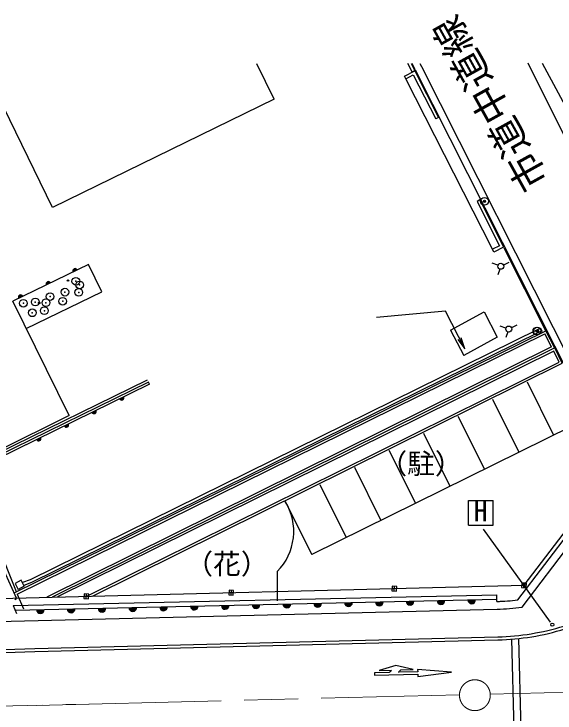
# Model space of a CAD drawing. Units: millimetres, scale not verified. Extents: x 40000 to 680000, y 20000 to 380000.
# Drawn here: x 266012 to 301122, y 306708 to 352065 of the extents above; entities that cross this region are included whole.
import ezdxf
from ezdxf.enums import TextEntityAlignment as Align

# ---------------------------------------------------------------- set-up
doc = ezdxf.new("R2010")
doc.units = ezdxf.units.MM
doc.header["$LTSCALE"] = 1000
doc.header["$PDMODE"] = 32
doc.header["$PDSIZE"] = 500
doc.linetypes.add('CHAIN', pattern=[18.5, 12, -1.5, 3.5, -1.5])
for name, color, linetype, lineweight in [('M-BGD', 7, 'Continuous', 25), ('M-BMK', 2, 'CHAIN', 13), ('M-BMK-ROW', 30, 'Continuous', 25), ('M-STR-HTXT', 7, 'Continuous', 13)]:
    doc.layers.add(name, color=color, linetype=linetype, lineweight=lineweight)
doc.styles.add('ＭＳ ゴシック', font='')
doc.styles.get('ＭＳ ゴシック').set_extended_font_data('MS Gothic')

# ---------------------------------------------------------------- blocks, each defined once
blk = doc.blocks.new('open_arrow')
at = {"color": 0, "linetype": 'Continuous', "lineweight": -2}
blk.add_lwpolyline([(7.5, 1.25), (0, 0), (7.5, -1.25)], dxfattribs=at)

msp = doc.modelspace()

# ---------------------------------------------------------------- linework, layer by layer
at = {"layer": 'M-BGD'}
for p, q in [((268511, 339503), (263967, 348808)), ((282887, 346546), (281767, 348839)), ((291853, 348302), (291577, 348855)), ((291778, 348856), (292014, 348382)), ((292051, 348446), (291845, 348856)), ((292348, 348857), (292453, 348648)), ((303694, 340178), (299384, 348869)), ((300284, 348870), (304902, 340297)), ((291347, 348035), (292014, 348382)), ((292014, 348382), (291853, 348302)), ((292014, 348382), (293556, 345343)), ((292051, 348446), (304393, 323969)), ((292453, 348648), (304826, 324109)), ((291439, 347858), (291347, 348035)), ((291439, 347858), (291927, 348111)), ((291927, 348111), (293378, 345252)), ((297067, 336798), (291439, 347858)), ((282887, 346546), (268511, 339503)), ((293556, 345343), (293378, 345252)), ((296245, 339996), (296066, 339906)), ((296066, 339906), (297512, 337026)), ((296245, 339996), (297780, 336938)), ((297512, 337026), (297067, 336798)), ((297158, 336620), (297067, 336798)), ((297780, 336938), (297158, 336620)), ((300519, 331501), (297813, 336872)), ((270846, 335803), (265937, 333425)), ((271712, 334046), (270846, 335803)), ((297419, 335758), (297051, 335889)), ((298132, 335943), (297779, 335776)), ((297537, 335508), (297406, 335141)), ((266806, 331652), (271712, 334046)), ((269593, 326005), (265937, 333425)), ((294336, 331555), (296515, 332742)), ((296515, 332742), (297376, 331088)), ((297940, 331684), (297572, 331815)), ((298653, 331870), (298300, 331702)), ((300193, 331658), (300002, 331596)), ((300281, 331479), (300193, 331658)), ((266018, 314496), (300519, 331501)), ((266212, 314424), (300454, 331302)), ((300090, 331417), (267149, 315170)), ((294336, 331555), (295197, 329901)), ((298058, 331435), (297926, 331067)), ((300281, 331479), (300090, 331417)), ((300903, 330459), (300454, 331302)), ((301114, 330382), (300519, 331501)), ((297376, 331088), (295197, 329901)), ((300903, 330459), (268134, 314223)), ((301111, 330395), (268490, 314232)), ((301584, 329399), (301108, 330394)), ((301039, 330192), (268846, 314241)), ((301385, 329467), (301039, 330192)), ((270748, 314288), (301385, 329467)), ((271104, 314297), (301584, 329399)), ((274797, 328045), (262991, 322251)), ((274731, 328180), (263059, 322452)), ((274665, 328315), (263126, 322652)), ((274797, 328045), (274731, 328180)), ((299306, 328191), (301025, 324746)), ((297065, 327083), (298784, 323638)), ((269593, 326005), (264338, 323408)), ((303266, 325854), (285337, 316991)), ((294824, 325975), (296543, 322530)), ((292583, 324867), (294301, 321422)), ((290341, 323759), (292060, 320314)), ((288100, 322651), (289819, 319206)), ((298708, 314052), (304609, 321788)), ((298980, 313583), (305152, 321676)), ((285859, 321543), (287578, 318098)), ((263256, 320594), (266167, 314133)), ((283618, 320436), (285337, 316991)), ((295511, 320493), (297111, 320493)), ((295511, 318893), (295511, 320493)), ((297111, 318893), (297111, 320493)), ((266183, 314577), (264108, 319702)), ((295511, 318893), (297111, 318893)), ((296452, 318646), (300802, 312609)), ((283096, 315883), (283096, 313992)), ((266479, 315319), (266081, 315109)), ((266679, 314942), (266479, 315319)), ((266081, 315109), (266281, 314731)), ((266679, 314942), (266281, 314731)), ((267149, 315170), (266655, 314987)), ((265960, 313679), (297343, 314386)), ((266212, 314424), (266623, 313475)), ((297354, 313949), (297343, 314386)), ((266059, 314082), (266167, 314133)), ((266088, 313382), (297350, 314086)), ((264426, 312631), (297366, 313450)), ((265960, 313679), (266177, 313174)), ((267367, 310903), (297411, 311650)), ((267372, 310703), (297416, 311450)), ((298484, 304975), (298322, 311498)), ((298934, 304986), (298771, 311542)), ((265422, 310831), (267367, 310903)), ((265431, 310631), (267372, 310703)), ((290801, 309799), (289709, 309471)), ((291908, 309526), (290801, 309799)), ((290363, 309338), (289413, 309314)), ((289709, 309471), (290509, 309491)), ((292212, 309383), (290962, 309352)), ((291109, 309506), (291908, 309526)), ((294413, 309363), (292208, 309533)), ((292208, 309533), (292212, 309383)), ((292219, 309084), (294413, 309363)), ((289413, 309314), (289417, 309164)), ((289417, 309164), (292216, 309234)), ((292216, 309234), (292219, 309084))]:
    msp.add_line(p, q, dxfattribs=at)
for points in [[(295263, 330332), (294024, 332791), (289543, 332375)], [(300002, 331596), (267070, 315354), (266560, 315166)]]:
    msp.add_lwpolyline(points, dxfattribs=at)
for centre, radius in [((296545, 339911), 75), ((297603, 335692), 195), ((269516, 334768), 50), ((267645, 333308), 50), ((298123, 331619), 195), ((299944, 331496), 75), ((299977, 331491), 75), ((300944, 312436), 100)]:
    msp.add_circle(centre, radius, dxfattribs=at)
for centre, radius, start, end in [((269980, 335393), 150, 25.8425, 205.8425), ((269980, 335393), 75, 25.8425, 205.8425), ((268247, 334553), 150, 25.8425, 205.8425), ((268247, 334553), 75, 25.8425, 205.8425), ((266447, 333682), 150, 25.8425, 205.8425), ((266447, 333682), 75, 25.8425, 205.8425), ((273001, 327164), 150, 206.1407, 26.1407), ((273001, 327164), 75, 206.1407, 26.1407), ((271206, 326283), 150, 206.1407, 26.1407), ((271206, 326283), 75, 206.1407, 26.1407), ((269411, 325402), 150, 206.1407, 26.1407), ((269411, 325402), 75, 206.1407, 26.1407), ((267615, 324521), 150, 206.1407, 26.1407), ((267615, 324521), 75, 206.1407, 26.1407), ((280452, 318492), 3715, 315.3772, 31.5355), ((287717, 313869), 250, 181.2906, 1.2906), ((287717, 313869), 200, 181.2906, 1.2906), ((287717, 313869), 150, 181.2906, 1.2906), ((287717, 313869), 100, 181.2906, 1.2906), ((289717, 313914), 250, 181.2906, 1.2906), ((289717, 313914), 200, 181.2906, 1.2906), ((289717, 313914), 150, 181.2906, 1.2906), ((289717, 313914), 100, 181.2906, 1.2906), ((289717, 313914), 50, 181.2906, 1.2906), ((289717, 313914), 50, 181.2906, 1.2906), ((291716, 313959), 250, 181.2906, 1.2906), ((291716, 313959), 200, 181.2906, 1.2906), ((291716, 313959), 150, 181.2906, 1.2906), ((291716, 313959), 100, 181.2906, 1.2906), ((291716, 313959), 50, 181.2906, 1.2906), ((291716, 313959), 50, 181.2906, 1.2906), ((293716, 314004), 250, 181.2906, 1.2906), ((293716, 314004), 200, 181.2906, 1.2906), ((293716, 314004), 150, 181.2906, 1.2906), ((293716, 314004), 100, 181.2906, 1.2906), ((293716, 314004), 50, 181.2906, 1.2906), ((293716, 314004), 50, 181.2906, 1.2906), ((295715, 314049), 250, 181.2906, 1.2906), ((295715, 314049), 200, 181.2906, 1.2906), ((295715, 314049), 150, 181.2906, 1.2906), ((295715, 314049), 100, 181.2906, 1.2906), ((295715, 314049), 50, 181.2906, 1.2906), ((295715, 314049), 50, 181.2906, 1.2906), ((297018, 327445), 13500, 271.424, 277.1925), ((297018, 327445), 13500, 271.424, 273.1076), ((267723, 313418), 250, 181.2906, 1.2906), ((267723, 313418), 200, 181.2906, 1.2906), ((267723, 313418), 150, 181.2906, 1.2906), ((267723, 313418), 100, 181.2906, 1.2906), ((267723, 313418), 50, 181.2906, 1.2906), ((267723, 313418), 50, 181.2906, 1.2906), ((269722, 313464), 250, 181.2906, 1.2906), ((269722, 313464), 200, 181.2906, 1.2906), ((269722, 313464), 150, 181.2906, 1.2906), ((269722, 313464), 100, 181.2906, 1.2906), ((269722, 313464), 50, 181.2906, 1.2906), ((269722, 313464), 50, 181.2906, 1.2906), ((271722, 313509), 250, 181.2906, 1.2906), ((271722, 313509), 200, 181.2906, 1.2906), ((271722, 313509), 150, 181.2906, 1.2906), ((271722, 313509), 100, 181.2906, 1.2906), ((271722, 313509), 50, 181.2906, 1.2906), ((271722, 313509), 50, 181.2906, 1.2906), ((273721, 313554), 250, 181.2906, 1.2906), ((273721, 313554), 200, 181.2906, 1.2906), ((273721, 313554), 150, 181.2906, 1.2906), ((273721, 313554), 100, 181.2906, 1.2906), ((273721, 313554), 50, 181.2906, 1.2906), ((273721, 313554), 50, 181.2906, 1.2906), ((275721, 313599), 250, 181.2906, 1.2906), ((275721, 313599), 200, 181.2906, 1.2906), ((275721, 313599), 150, 181.2906, 1.2906), ((275721, 313599), 100, 181.2906, 1.2906), ((275721, 313599), 50, 181.2906, 1.2906), ((275721, 313599), 50, 181.2906, 1.2906), ((277720, 313644), 250, 181.2906, 1.2906), ((277720, 313644), 200, 181.2906, 1.2906), ((277720, 313644), 150, 181.2906, 1.2906), ((277720, 313644), 100, 181.2906, 1.2906), ((277720, 313644), 50, 181.2906, 1.2906), ((277720, 313644), 50, 181.2906, 1.2906), ((279719, 313689), 250, 181.2906, 1.2906), ((279719, 313689), 200, 181.2906, 1.2906), ((279719, 313689), 150, 181.2906, 1.2906), ((279719, 313689), 100, 181.2906, 1.2906), ((279719, 313689), 50, 181.2906, 1.2906), ((279719, 313689), 50, 181.2906, 1.2906), ((281719, 313734), 250, 181.2906, 1.2906), ((281719, 313734), 200, 181.2906, 1.2906), ((281719, 313734), 150, 181.2906, 1.2906), ((281719, 313734), 100, 181.2906, 1.2906), ((281719, 313734), 50, 181.2906, 1.2906), ((281719, 313734), 50, 181.2906, 1.2906), ((283718, 313779), 250, 181.2906, 1.2906), ((283718, 313779), 200, 181.2906, 1.2906), ((283718, 313779), 150, 181.2906, 1.2906), ((283718, 313779), 100, 181.2906, 1.2906), ((283718, 313779), 50, 181.2906, 1.2906), ((283718, 313779), 50, 181.2906, 1.2906), ((285718, 313824), 250, 181.2906, 1.2906), ((285718, 313824), 200, 181.2906, 1.2906), ((285718, 313824), 150, 181.2906, 1.2906), ((285718, 313824), 100, 181.2906, 1.2906), ((285718, 313824), 50, 181.2906, 1.2906), ((285718, 313824), 50, 181.2906, 1.2906), ((287717, 313869), 50, 181.2906, 1.2906), ((287717, 313869), 50, 181.2906, 1.2906), ((297018, 327445), 14000, 271.424, 278.0565), ((297018, 327445), 15800, 271.424, 287.2255), ((297018, 327445), 16000, 271.424, 287.2255), ((290082, 309751), 500, 304.1766, 328.6713), ((290315, 310115), 1000, 310.3354, 322.5125)]:
    msp.add_arc(centre, radius, start, end, dxfattribs=at)
for p in [(296545, 339911), (270026, 334724), (270273, 334487), (268356, 333730), (269316, 334016), (270215, 334004), (266622, 333296), (267394, 333375), (268088, 333333), (269174, 333426), (267202, 332677), (267982, 332811), (299944, 331496), (299977, 331491)]:
    msp.add_point(p, dxfattribs=at)
at = {"layer": 'M-BMK'}
for p, q in [((296918, 307939), (344160, 309113)), ((267459, 307206), (294921, 307889)), ((250878, 306794), (270872, 307291))]:
    msp.add_line(p, q, dxfattribs=at)
for start, end in [(67.0833, 247.8176), (247.8176, 67.0833)]:
    msp.add_arc((295921, 307864), 1000, start, end, dxfattribs=at)
at = {"layer": 'M-BMK-ROW'}
for p, q in [((299112, 314993), (304321, 321823)), ((265071, 314147), (299112, 314993)), ((290558, 314945), (290536, 314646)), ((290846, 314773), (290547, 314796)), ((290857, 314923), (290558, 314945)), ((290685, 314635), (290708, 314934)), ((290835, 314623), (290857, 314923)), ((298974, 315154), (298952, 314855)), ((298952, 314855), (299251, 314833)), ((299262, 314982), (298963, 315005)), ((299273, 315132), (298974, 315154)), ((299101, 314844), (299124, 315143)), ((299251, 314833), (299273, 315132)), ((270564, 314448), (270542, 314149)), ((270864, 314426), (270564, 314448)), ((270692, 314138), (270714, 314437)), ((270841, 314126), (270864, 314426)), ((279969, 314681), (279946, 314382)), ((279946, 314382), (280246, 314359)), ((280257, 314509), (279958, 314531)), ((280268, 314658), (279969, 314681)), ((280096, 314370), (280118, 314669)), ((280246, 314359), (280268, 314658)), ((290536, 314646), (290835, 314623)), ((270542, 314149), (270841, 314126)), ((270852, 314276), (270553, 314299))]:
    msp.add_line(p, q, dxfattribs=at)

# ---------------------------------------------------------------- block references
at = {"layer": 'M-BGD', "xscale": 100, "yscale": 100, "rotation": 116.8}
msp.add_blockref('open_arrow', (295263, 330332), dxfattribs=at)

# ---------------------------------------------------------------- texts
at = {"layer": 'M-BGD', "style": 'ＭＳ ゴシック'}
msp.add_text('市道中道線', height=1833, rotation=119.043, dxfattribs=at).set_placement((301222, 341482), align=Align.BOTTOM_LEFT)
msp.add_text('H', height=1320, dxfattribs=at).set_placement((295840, 318753), align=Align.BOTTOM_LEFT)
at = {"layer": 'M-STR-HTXT', "style": 'ＭＳ ゴシック'}
for s, p in [('（駐）', (289726, 321829)), ('（花）', (277131, 315324))]:
    msp.add_text(s, height=1320, dxfattribs=at).set_placement(p, align=Align.BOTTOM_LEFT)

doc.saveas('drawing.dxf')
